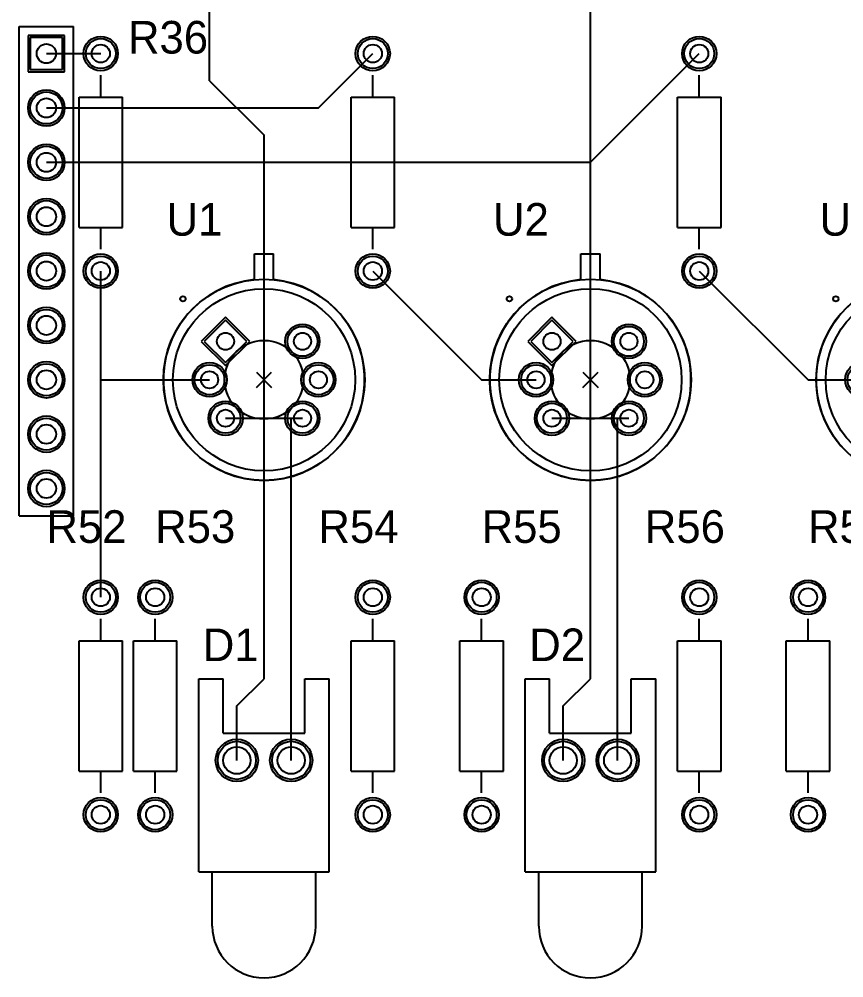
# Model space of a CAD drawing. Extents: x 0.2 to 21.7, y 0.2 to 7.8.
# Drawn here: x 2.85 to 4.366, y 2.1 to 3.863 of the extents above; entities that cross this region are included whole.
import ezdxf

# ---------------------------------------------------------------- set-up
doc = ezdxf.new("R2010")
doc.units = 0
doc.layers.get('0').update_dxf_attribs({"linetype": 'CONTINUOUS'})
for name, color, linetype in [('BOTTOMLAYER', 5, 'CONTINUOUS'), ('BOTTOMSOLDER', 6, 'CONTINUOUS'), ('MECHANICAL13', 56, 'CONTINUOUS'), ('MECHANICAL15', 56, 'CONTINUOUS'), ('MULTILAYER', 9, 'CONTINUOUS'), ('PADHOLE', 156, 'CONTINUOUS'), ('TOPLAYER', 1, 'CONTINUOUS'), ('TOPOVERLAY', 2, 'CONTINUOUS'), ('TOPSOLDER', 216, 'CONTINUOUS')]:
    doc.layers.add(name, color=color, linetype=linetype)

# ---------------------------------------------------------------- blocks, each defined once
blk = doc.blocks.new('LED_0_16')
at = {"layer": 'BOTTOMLAYER'}
for centre in [(-0.05, 0), (0.05, 0)]:
    blk.add_circle(centre, 0.035, dxfattribs=at)
at = {"layer": 'BOTTOMSOLDER'}
for centre in [(-0.05, 0), (0.05, 0)]:
    blk.add_circle(centre, 0.039, dxfattribs=at)
at = {"layer": 'MULTILAYER'}
for centre in [(-0.05, 0), (0.05, 0)]:
    blk.add_circle(centre, 0.035, dxfattribs=at)
at = {"layer": 'PADHOLE'}
for centre in [(-0.05, 0), (0.05, 0)]:
    blk.add_circle(centre, 0.025, dxfattribs=at)
at = {"layer": 'TOPLAYER'}
for centre in [(-0.05, 0), (0.05, 0)]:
    blk.add_circle(centre, 0.035, dxfattribs=at)
at = {"layer": 'TOPOVERLAY'}
for p, q in [((-0.12, 0.15), (-0.075, 0.15)), ((-0.12, -0.205), (-0.12, 0.15)), ((-0.075, 0.05), (-0.075, 0.15)), ((0.075, 0.15), (0.12, 0.15)), ((0.075, 0.05), (0.075, 0.15)), ((0.12, -0.205), (0.12, 0.15)), ((-0.075, 0.05), (0.075, 0.05)), ((-0.12, -0.205), (0.12, -0.205)), ((-0.095, -0.305), (-0.095, -0.205)), ((0.095, -0.305), (0.095, -0.205))]:
    blk.add_line(p, q, dxfattribs=at)
blk.add_arc((0, -0.305), 0.095, 180, 360, dxfattribs=at)
at = {"layer": 'TOPSOLDER'}
for centre in [(-0.05, 0), (0.05, 0)]:
    blk.add_circle(centre, 0.039, dxfattribs=at)
blk = doc.blocks.new('LED_0_17')
at = {"layer": 'BOTTOMLAYER'}
for centre in [(-0.05, 0), (0.05, 0)]:
    blk.add_circle(centre, 0.035, dxfattribs=at)
at = {"layer": 'BOTTOMSOLDER'}
for centre in [(-0.05, 0), (0.05, 0)]:
    blk.add_circle(centre, 0.039, dxfattribs=at)
at = {"layer": 'MULTILAYER'}
for centre in [(-0.05, 0), (0.05, 0)]:
    blk.add_circle(centre, 0.035, dxfattribs=at)
at = {"layer": 'PADHOLE'}
for centre in [(-0.05, 0), (0.05, 0)]:
    blk.add_circle(centre, 0.025, dxfattribs=at)
at = {"layer": 'TOPLAYER'}
for centre in [(-0.05, 0), (0.05, 0)]:
    blk.add_circle(centre, 0.035, dxfattribs=at)
at = {"layer": 'TOPOVERLAY'}
for p, q in [((-0.12, 0.15), (-0.075, 0.15)), ((-0.12, -0.205), (-0.12, 0.15)), ((-0.075, 0.05), (-0.075, 0.15)), ((0.075, 0.15), (0.12, 0.15)), ((0.075, 0.05), (0.075, 0.15)), ((0.12, -0.205), (0.12, 0.15)), ((-0.075, 0.05), (0.075, 0.05)), ((-0.12, -0.205), (0.12, -0.205)), ((-0.095, -0.305), (-0.095, -0.205)), ((0.095, -0.305), (0.095, -0.205))]:
    blk.add_line(p, q, dxfattribs=at)
blk.add_arc((0, -0.305), 0.095, 180, 360, dxfattribs=at)
at = {"layer": 'TOPSOLDER'}
for centre in [(-0.05, 0), (0.05, 0)]:
    blk.add_circle(centre, 0.039, dxfattribs=at)
blk = doc.blocks.new('AXIAL_0_4_100')
at = {"layer": 'BOTTOMLAYER'}
for centre in [(-0.2, 0), (0.2, 0)]:
    blk.add_circle(centre, 0.0276, dxfattribs=at)
at = {"layer": 'BOTTOMSOLDER'}
for centre in [(-0.2, 0), (0.2, 0)]:
    blk.add_circle(centre, 0.0316, dxfattribs=at)
at = {"layer": 'MULTILAYER'}
for centre in [(-0.2, 0), (0.2, 0)]:
    blk.add_circle(centre, 0.0276, dxfattribs=at)
at = {"layer": 'PADHOLE'}
for centre in [(-0.2, 0), (0.2, 0)]:
    blk.add_circle(centre, 0.0167, dxfattribs=at)
at = {"layer": 'TOPLAYER'}
for centre in [(-0.2, 0), (0.2, 0)]:
    blk.add_circle(centre, 0.0276, dxfattribs=at)
at = {"layer": 'TOPOVERLAY'}
for p, q in [((-0.12, 0.04), (0.12, 0.04)), ((-0.12, 0.04), (-0.12, -0.04)), ((0.12, 0.04), (0.12, -0.04)), ((-0.16, 0), (-0.12, 0)), ((0.12, 0), (0.16, 0)), ((-0.12, -0.04), (0.12, -0.04))]:
    blk.add_line(p, q, dxfattribs=at)
at = {"layer": 'TOPSOLDER'}
for centre in [(-0.2, 0), (0.2, 0)]:
    blk.add_circle(centre, 0.0316, dxfattribs=at)
blk = doc.blocks.new('AXIAL_0_4_101')
at = {"layer": 'BOTTOMLAYER'}
for centre in [(-0.2, 0), (0.2, 0)]:
    blk.add_circle(centre, 0.0276, dxfattribs=at)
at = {"layer": 'BOTTOMSOLDER'}
for centre in [(-0.2, 0), (0.2, 0)]:
    blk.add_circle(centre, 0.0316, dxfattribs=at)
at = {"layer": 'MULTILAYER'}
for centre in [(-0.2, 0), (0.2, 0)]:
    blk.add_circle(centre, 0.0276, dxfattribs=at)
at = {"layer": 'PADHOLE'}
for centre in [(-0.2, 0), (0.2, 0)]:
    blk.add_circle(centre, 0.0167, dxfattribs=at)
at = {"layer": 'TOPLAYER'}
for centre in [(-0.2, 0), (0.2, 0)]:
    blk.add_circle(centre, 0.0276, dxfattribs=at)
at = {"layer": 'TOPOVERLAY'}
for p, q in [((-0.12, 0.04), (0.12, 0.04)), ((-0.12, 0.04), (-0.12, -0.04)), ((0.12, 0.04), (0.12, -0.04)), ((-0.16, 0), (-0.12, 0)), ((0.12, 0), (0.16, 0)), ((-0.12, -0.04), (0.12, -0.04))]:
    blk.add_line(p, q, dxfattribs=at)
at = {"layer": 'TOPSOLDER'}
for centre in [(-0.2, 0), (0.2, 0)]:
    blk.add_circle(centre, 0.0316, dxfattribs=at)
blk = doc.blocks.new('AXIAL_0_4_102')
at = {"layer": 'BOTTOMLAYER'}
for centre in [(-0.2, 0), (0.2, 0)]:
    blk.add_circle(centre, 0.0276, dxfattribs=at)
at = {"layer": 'BOTTOMSOLDER'}
for centre in [(-0.2, 0), (0.2, 0)]:
    blk.add_circle(centre, 0.0316, dxfattribs=at)
at = {"layer": 'MULTILAYER'}
for centre in [(-0.2, 0), (0.2, 0)]:
    blk.add_circle(centre, 0.0276, dxfattribs=at)
at = {"layer": 'PADHOLE'}
for centre in [(-0.2, 0), (0.2, 0)]:
    blk.add_circle(centre, 0.0167, dxfattribs=at)
at = {"layer": 'TOPLAYER'}
for centre in [(-0.2, 0), (0.2, 0)]:
    blk.add_circle(centre, 0.0276, dxfattribs=at)
at = {"layer": 'TOPOVERLAY'}
for p, q in [((-0.12, 0.04), (0.12, 0.04)), ((-0.12, 0.04), (-0.12, -0.04)), ((0.12, 0.04), (0.12, -0.04)), ((-0.16, 0), (-0.12, 0)), ((0.12, 0), (0.16, 0)), ((-0.12, -0.04), (0.12, -0.04))]:
    blk.add_line(p, q, dxfattribs=at)
at = {"layer": 'TOPSOLDER'}
for centre in [(-0.2, 0), (0.2, 0)]:
    blk.add_circle(centre, 0.0316, dxfattribs=at)
blk = doc.blocks.new('AXIAL_0_4_116')
at = {"layer": 'BOTTOMLAYER'}
for centre in [(-0.2, 0), (0.2, 0)]:
    blk.add_circle(centre, 0.0276, dxfattribs=at)
at = {"layer": 'BOTTOMSOLDER'}
for centre in [(-0.2, 0), (0.2, 0)]:
    blk.add_circle(centre, 0.0316, dxfattribs=at)
at = {"layer": 'MULTILAYER'}
for centre in [(-0.2, 0), (0.2, 0)]:
    blk.add_circle(centre, 0.0276, dxfattribs=at)
at = {"layer": 'PADHOLE'}
for centre in [(-0.2, 0), (0.2, 0)]:
    blk.add_circle(centre, 0.0167, dxfattribs=at)
at = {"layer": 'TOPLAYER'}
for centre in [(-0.2, 0), (0.2, 0)]:
    blk.add_circle(centre, 0.0276, dxfattribs=at)
at = {"layer": 'TOPOVERLAY'}
for p, q in [((-0.12, 0.04), (0.12, 0.04)), ((-0.12, 0.04), (-0.12, -0.04)), ((0.12, 0.04), (0.12, -0.04)), ((-0.16, 0), (-0.12, 0)), ((0.12, 0), (0.16, 0)), ((-0.12, -0.04), (0.12, -0.04))]:
    blk.add_line(p, q, dxfattribs=at)
at = {"layer": 'TOPSOLDER'}
for centre in [(-0.2, 0), (0.2, 0)]:
    blk.add_circle(centre, 0.0316, dxfattribs=at)
blk = doc.blocks.new('AXIAL_0_4_117')
at = {"layer": 'BOTTOMLAYER'}
for centre in [(-0.2, 0), (0.2, 0)]:
    blk.add_circle(centre, 0.0276, dxfattribs=at)
at = {"layer": 'BOTTOMSOLDER'}
for centre in [(-0.2, 0), (0.2, 0)]:
    blk.add_circle(centre, 0.0316, dxfattribs=at)
at = {"layer": 'MULTILAYER'}
for centre in [(-0.2, 0), (0.2, 0)]:
    blk.add_circle(centre, 0.0276, dxfattribs=at)
at = {"layer": 'PADHOLE'}
for centre in [(-0.2, 0), (0.2, 0)]:
    blk.add_circle(centre, 0.0167, dxfattribs=at)
at = {"layer": 'TOPLAYER'}
for centre in [(-0.2, 0), (0.2, 0)]:
    blk.add_circle(centre, 0.0276, dxfattribs=at)
at = {"layer": 'TOPOVERLAY'}
for p, q in [((-0.12, 0.04), (0.12, 0.04)), ((-0.12, 0.04), (-0.12, -0.04)), ((0.12, 0.04), (0.12, -0.04)), ((-0.16, 0), (-0.12, 0)), ((0.12, 0), (0.16, 0)), ((-0.12, -0.04), (0.12, -0.04))]:
    blk.add_line(p, q, dxfattribs=at)
at = {"layer": 'TOPSOLDER'}
for centre in [(-0.2, 0), (0.2, 0)]:
    blk.add_circle(centre, 0.0316, dxfattribs=at)
blk = doc.blocks.new('AXIAL_0_4_118')
at = {"layer": 'BOTTOMLAYER'}
for centre in [(-0.2, 0), (0.2, 0)]:
    blk.add_circle(centre, 0.0276, dxfattribs=at)
at = {"layer": 'BOTTOMSOLDER'}
for centre in [(-0.2, 0), (0.2, 0)]:
    blk.add_circle(centre, 0.0316, dxfattribs=at)
at = {"layer": 'MULTILAYER'}
for centre in [(-0.2, 0), (0.2, 0)]:
    blk.add_circle(centre, 0.0276, dxfattribs=at)
at = {"layer": 'PADHOLE'}
for centre in [(-0.2, 0), (0.2, 0)]:
    blk.add_circle(centre, 0.0167, dxfattribs=at)
at = {"layer": 'TOPLAYER'}
for centre in [(-0.2, 0), (0.2, 0)]:
    blk.add_circle(centre, 0.0276, dxfattribs=at)
at = {"layer": 'TOPOVERLAY'}
for p, q in [((-0.12, 0.04), (0.12, 0.04)), ((-0.12, 0.04), (-0.12, -0.04)), ((0.12, 0.04), (0.12, -0.04)), ((-0.16, 0), (-0.12, 0)), ((0.12, 0), (0.16, 0)), ((-0.12, -0.04), (0.12, -0.04))]:
    blk.add_line(p, q, dxfattribs=at)
at = {"layer": 'TOPSOLDER'}
for centre in [(-0.2, 0), (0.2, 0)]:
    blk.add_circle(centre, 0.0316, dxfattribs=at)
blk = doc.blocks.new('AXIAL_0_4_119')
at = {"layer": 'BOTTOMLAYER'}
for centre in [(-0.2, 0), (0.2, 0)]:
    blk.add_circle(centre, 0.0276, dxfattribs=at)
at = {"layer": 'BOTTOMSOLDER'}
for centre in [(-0.2, 0), (0.2, 0)]:
    blk.add_circle(centre, 0.0316, dxfattribs=at)
at = {"layer": 'MULTILAYER'}
for centre in [(-0.2, 0), (0.2, 0)]:
    blk.add_circle(centre, 0.0276, dxfattribs=at)
at = {"layer": 'PADHOLE'}
for centre in [(-0.2, 0), (0.2, 0)]:
    blk.add_circle(centre, 0.0167, dxfattribs=at)
at = {"layer": 'TOPLAYER'}
for centre in [(-0.2, 0), (0.2, 0)]:
    blk.add_circle(centre, 0.0276, dxfattribs=at)
at = {"layer": 'TOPOVERLAY'}
for p, q in [((-0.12, 0.04), (0.12, 0.04)), ((-0.12, 0.04), (-0.12, -0.04)), ((0.12, 0.04), (0.12, -0.04)), ((-0.16, 0), (-0.12, 0)), ((0.12, 0), (0.16, 0)), ((-0.12, -0.04), (0.12, -0.04))]:
    blk.add_line(p, q, dxfattribs=at)
at = {"layer": 'TOPSOLDER'}
for centre in [(-0.2, 0), (0.2, 0)]:
    blk.add_circle(centre, 0.0316, dxfattribs=at)
blk = doc.blocks.new('AXIAL_0_4_120')
at = {"layer": 'BOTTOMLAYER'}
for centre in [(-0.2, 0), (0.2, 0)]:
    blk.add_circle(centre, 0.0276, dxfattribs=at)
at = {"layer": 'BOTTOMSOLDER'}
for centre in [(-0.2, 0), (0.2, 0)]:
    blk.add_circle(centre, 0.0316, dxfattribs=at)
at = {"layer": 'MULTILAYER'}
for centre in [(-0.2, 0), (0.2, 0)]:
    blk.add_circle(centre, 0.0276, dxfattribs=at)
at = {"layer": 'PADHOLE'}
for centre in [(-0.2, 0), (0.2, 0)]:
    blk.add_circle(centre, 0.0167, dxfattribs=at)
at = {"layer": 'TOPLAYER'}
for centre in [(-0.2, 0), (0.2, 0)]:
    blk.add_circle(centre, 0.0276, dxfattribs=at)
at = {"layer": 'TOPOVERLAY'}
for p, q in [((-0.12, 0.04), (0.12, 0.04)), ((-0.12, 0.04), (-0.12, -0.04)), ((0.12, 0.04), (0.12, -0.04)), ((-0.16, 0), (-0.12, 0)), ((0.12, 0), (0.16, 0)), ((-0.12, -0.04), (0.12, -0.04))]:
    blk.add_line(p, q, dxfattribs=at)
at = {"layer": 'TOPSOLDER'}
for centre in [(-0.2, 0), (0.2, 0)]:
    blk.add_circle(centre, 0.0316, dxfattribs=at)
blk = doc.blocks.new('AXIAL_0_4_121')
at = {"layer": 'BOTTOMLAYER'}
for centre in [(-0.2, 0), (0.2, 0)]:
    blk.add_circle(centre, 0.0276, dxfattribs=at)
at = {"layer": 'BOTTOMSOLDER'}
for centre in [(-0.2, 0), (0.2, 0)]:
    blk.add_circle(centre, 0.0316, dxfattribs=at)
at = {"layer": 'MULTILAYER'}
for centre in [(-0.2, 0), (0.2, 0)]:
    blk.add_circle(centre, 0.0276, dxfattribs=at)
at = {"layer": 'PADHOLE'}
for centre in [(-0.2, 0), (0.2, 0)]:
    blk.add_circle(centre, 0.0167, dxfattribs=at)
at = {"layer": 'TOPLAYER'}
for centre in [(-0.2, 0), (0.2, 0)]:
    blk.add_circle(centre, 0.0276, dxfattribs=at)
at = {"layer": 'TOPOVERLAY'}
for p, q in [((-0.12, 0.04), (0.12, 0.04)), ((-0.12, 0.04), (-0.12, -0.04)), ((0.12, 0.04), (0.12, -0.04)), ((-0.16, 0), (-0.12, 0)), ((0.12, 0), (0.16, 0)), ((-0.12, -0.04), (0.12, -0.04))]:
    blk.add_line(p, q, dxfattribs=at)
at = {"layer": 'TOPSOLDER'}
for centre in [(-0.2, 0), (0.2, 0)]:
    blk.add_circle(centre, 0.0316, dxfattribs=at)
blk = doc.blocks.new('H06C_165')
at = {"layer": 'BOTTOMLAYER'}
for p, q in [((-0.127559, 0.027559), (-0.127559, -0.027559)), ((-0.072441, 0.027559), (-0.127559, 0.027559)), ((-0.072441, -0.027559), (-0.072441, 0.027559)), ((-0.127559, -0.027559), (-0.072441, -0.027559))]:
    blk.add_line(p, q, dxfattribs=at)
for centre in [(0, 0.1), (0.070711, 0.070711), (0.1, 0), (-0.070711, -0.070711), (0, -0.1)]:
    blk.add_circle(centre, 0.027559, dxfattribs=at)
at = {"layer": 'BOTTOMSOLDER'}
for p, q in [((-0.131559, 0.031559), (-0.131559, -0.031559)), ((-0.068441, 0.031559), (-0.131559, 0.031559)), ((-0.068441, -0.031559), (-0.068441, 0.031559)), ((-0.131559, -0.031559), (-0.068441, -0.031559))]:
    blk.add_line(p, q, dxfattribs=at)
for centre in [(0, 0.1), (0.070711, 0.070711), (0.1, 0), (-0.070711, -0.070711), (0, -0.1)]:
    blk.add_circle(centre, 0.031559, dxfattribs=at)
at = {"layer": 'MECHANICAL13'}
for radius in [0.185039, 0.16752, 0.072441]:
    blk.add_circle((0, 0), radius, dxfattribs=at)
at = {"layer": 'MECHANICAL15'}
for p, q in [((0, -0.019685), (0, 0.019685)), ((-0.019685, 0), (0.019685, 0))]:
    blk.add_line(p, q, dxfattribs=at)
at = {"layer": 'MULTILAYER'}
for p, q in [((-0.127559, 0.027559), (-0.127559, -0.027559)), ((-0.072441, 0.027559), (-0.127559, 0.027559)), ((-0.072441, -0.027559), (-0.072441, 0.027559)), ((-0.127559, -0.027559), (-0.072441, -0.027559))]:
    blk.add_line(p, q, dxfattribs=at)
for centre in [(0, 0.1), (0.070711, 0.070711), (0.1, 0), (-0.070711, -0.070711), (0, -0.1)]:
    blk.add_circle(centre, 0.027559, dxfattribs=at)
at = {"layer": 'PADHOLE'}
for centre in [(0, 0.1), (0.070711, 0.070711), (-0.1, 0), (0.1, 0), (-0.070711, -0.070711), (0, -0.1)]:
    blk.add_circle(centre, 0.015748, dxfattribs=at)
at = {"layer": 'TOPLAYER'}
for p, q in [((-0.127559, 0.027559), (-0.127559, -0.027559)), ((-0.072441, 0.027559), (-0.127559, 0.027559)), ((-0.072441, -0.027559), (-0.072441, 0.027559)), ((-0.127559, -0.027559), (-0.072441, -0.027559))]:
    blk.add_line(p, q, dxfattribs=at)
for centre in [(0, 0.1), (0.070711, 0.070711), (0.1, 0), (-0.070711, -0.070711), (0, -0.1)]:
    blk.add_circle(centre, 0.027559, dxfattribs=at)
at = {"layer": 'TOPOVERLAY'}
for p, q in [((-0.176176, 0.151121), (-0.151121, 0.176176)), ((-0.117714, 0.142769), (-0.151121, 0.176176)), ((-0.142769, 0.117714), (-0.176176, 0.151121))]:
    blk.add_line(p, q, dxfattribs=at)
blk.add_circle((-0.21063, 0), 0.004921, dxfattribs=at)
blk.add_arc((0, 0), 0.185039, -219.506, -230.494, dxfattribs=at)
at = {"layer": 'TOPSOLDER'}
for p, q in [((-0.131559, 0.031559), (-0.131559, -0.031559)), ((-0.068441, 0.031559), (-0.131559, 0.031559)), ((-0.068441, -0.031559), (-0.068441, 0.031559)), ((-0.131559, -0.031559), (-0.068441, -0.031559))]:
    blk.add_line(p, q, dxfattribs=at)
for centre in [(0, 0.1), (0.070711, 0.070711), (0.1, 0), (-0.070711, -0.070711), (0, -0.1)]:
    blk.add_circle(centre, 0.031559, dxfattribs=at)
blk = doc.blocks.new('H06C_166')
at = {"layer": 'BOTTOMLAYER'}
for p, q in [((-0.127559, 0.027559), (-0.127559, -0.027559)), ((-0.072441, 0.027559), (-0.127559, 0.027559)), ((-0.072441, -0.027559), (-0.072441, 0.027559)), ((-0.127559, -0.027559), (-0.072441, -0.027559))]:
    blk.add_line(p, q, dxfattribs=at)
for centre in [(0, 0.1), (0.070711, 0.070711), (0.1, 0), (-0.070711, -0.070711), (0, -0.1)]:
    blk.add_circle(centre, 0.027559, dxfattribs=at)
at = {"layer": 'BOTTOMSOLDER'}
for p, q in [((-0.131559, 0.031559), (-0.131559, -0.031559)), ((-0.068441, 0.031559), (-0.131559, 0.031559)), ((-0.068441, -0.031559), (-0.068441, 0.031559)), ((-0.131559, -0.031559), (-0.068441, -0.031559))]:
    blk.add_line(p, q, dxfattribs=at)
for centre in [(0, 0.1), (0.070711, 0.070711), (0.1, 0), (-0.070711, -0.070711), (0, -0.1)]:
    blk.add_circle(centre, 0.031559, dxfattribs=at)
at = {"layer": 'MECHANICAL13'}
for radius in [0.185039, 0.16752, 0.072441]:
    blk.add_circle((0, 0), radius, dxfattribs=at)
at = {"layer": 'MECHANICAL15'}
for p, q in [((0, -0.019685), (0, 0.019685)), ((-0.019685, 0), (0.019685, 0))]:
    blk.add_line(p, q, dxfattribs=at)
at = {"layer": 'MULTILAYER'}
for p, q in [((-0.127559, 0.027559), (-0.127559, -0.027559)), ((-0.072441, 0.027559), (-0.127559, 0.027559)), ((-0.072441, -0.027559), (-0.072441, 0.027559)), ((-0.127559, -0.027559), (-0.072441, -0.027559))]:
    blk.add_line(p, q, dxfattribs=at)
for centre in [(0, 0.1), (0.070711, 0.070711), (0.1, 0), (-0.070711, -0.070711), (0, -0.1)]:
    blk.add_circle(centre, 0.027559, dxfattribs=at)
at = {"layer": 'PADHOLE'}
for centre in [(0, 0.1), (0.070711, 0.070711), (-0.1, 0), (0.1, 0), (-0.070711, -0.070711), (0, -0.1)]:
    blk.add_circle(centre, 0.015748, dxfattribs=at)
at = {"layer": 'TOPLAYER'}
for p, q in [((-0.127559, 0.027559), (-0.127559, -0.027559)), ((-0.072441, 0.027559), (-0.127559, 0.027559)), ((-0.072441, -0.027559), (-0.072441, 0.027559)), ((-0.127559, -0.027559), (-0.072441, -0.027559))]:
    blk.add_line(p, q, dxfattribs=at)
for centre in [(0, 0.1), (0.070711, 0.070711), (0.1, 0), (-0.070711, -0.070711), (0, -0.1)]:
    blk.add_circle(centre, 0.027559, dxfattribs=at)
at = {"layer": 'TOPOVERLAY'}
for p, q in [((-0.176176, 0.151121), (-0.151121, 0.176176)), ((-0.117714, 0.142769), (-0.151121, 0.176176)), ((-0.142769, 0.117714), (-0.176176, 0.151121))]:
    blk.add_line(p, q, dxfattribs=at)
blk.add_circle((-0.21063, 0), 0.004921, dxfattribs=at)
blk.add_arc((0, 0), 0.185039, -219.506, -230.494, dxfattribs=at)
at = {"layer": 'TOPSOLDER'}
for p, q in [((-0.131559, 0.031559), (-0.131559, -0.031559)), ((-0.068441, 0.031559), (-0.131559, 0.031559)), ((-0.068441, -0.031559), (-0.068441, 0.031559)), ((-0.131559, -0.031559), (-0.068441, -0.031559))]:
    blk.add_line(p, q, dxfattribs=at)
for centre in [(0, 0.1), (0.070711, 0.070711), (0.1, 0), (-0.070711, -0.070711), (0, -0.1)]:
    blk.add_circle(centre, 0.031559, dxfattribs=at)
blk = doc.blocks.new('H06C_167')
at = {"layer": 'BOTTOMLAYER'}
for p, q in [((-0.127559, 0.027559), (-0.127559, -0.027559)), ((-0.072441, 0.027559), (-0.127559, 0.027559)), ((-0.072441, -0.027559), (-0.072441, 0.027559)), ((-0.127559, -0.027559), (-0.072441, -0.027559))]:
    blk.add_line(p, q, dxfattribs=at)
for centre in [(0, 0.1), (0.070711, 0.070711), (0.1, 0), (-0.070711, -0.070711), (0, -0.1)]:
    blk.add_circle(centre, 0.027559, dxfattribs=at)
at = {"layer": 'BOTTOMSOLDER'}
for p, q in [((-0.131559, 0.031559), (-0.131559, -0.031559)), ((-0.068441, 0.031559), (-0.131559, 0.031559)), ((-0.068441, -0.031559), (-0.068441, 0.031559)), ((-0.131559, -0.031559), (-0.068441, -0.031559))]:
    blk.add_line(p, q, dxfattribs=at)
for centre in [(0, 0.1), (0.070711, 0.070711), (0.1, 0), (-0.070711, -0.070711), (0, -0.1)]:
    blk.add_circle(centre, 0.031559, dxfattribs=at)
at = {"layer": 'MECHANICAL13'}
for radius in [0.185039, 0.16752, 0.072441]:
    blk.add_circle((0, 0), radius, dxfattribs=at)
at = {"layer": 'MECHANICAL15'}
for p, q in [((0, -0.019685), (0, 0.019685)), ((-0.019685, 0), (0.019685, 0))]:
    blk.add_line(p, q, dxfattribs=at)
at = {"layer": 'MULTILAYER'}
for p, q in [((-0.127559, 0.027559), (-0.127559, -0.027559)), ((-0.072441, 0.027559), (-0.127559, 0.027559)), ((-0.072441, -0.027559), (-0.072441, 0.027559)), ((-0.127559, -0.027559), (-0.072441, -0.027559))]:
    blk.add_line(p, q, dxfattribs=at)
for centre in [(0, 0.1), (0.070711, 0.070711), (0.1, 0), (-0.070711, -0.070711), (0, -0.1)]:
    blk.add_circle(centre, 0.027559, dxfattribs=at)
at = {"layer": 'PADHOLE'}
for centre in [(0, 0.1), (0.070711, 0.070711), (-0.1, 0), (0.1, 0), (-0.070711, -0.070711), (0, -0.1)]:
    blk.add_circle(centre, 0.015748, dxfattribs=at)
at = {"layer": 'TOPLAYER'}
for p, q in [((-0.127559, 0.027559), (-0.127559, -0.027559)), ((-0.072441, 0.027559), (-0.127559, 0.027559)), ((-0.072441, -0.027559), (-0.072441, 0.027559)), ((-0.127559, -0.027559), (-0.072441, -0.027559))]:
    blk.add_line(p, q, dxfattribs=at)
for centre in [(0, 0.1), (0.070711, 0.070711), (0.1, 0), (-0.070711, -0.070711), (0, -0.1)]:
    blk.add_circle(centre, 0.027559, dxfattribs=at)
at = {"layer": 'TOPOVERLAY'}
for p, q in [((-0.176176, 0.151121), (-0.151121, 0.176176)), ((-0.117714, 0.142769), (-0.151121, 0.176176)), ((-0.142769, 0.117714), (-0.176176, 0.151121))]:
    blk.add_line(p, q, dxfattribs=at)
blk.add_circle((-0.21063, 0), 0.004921, dxfattribs=at)
blk.add_arc((0, 0), 0.185039, -219.506, -230.494, dxfattribs=at)
at = {"layer": 'TOPSOLDER'}
for p, q in [((-0.131559, 0.031559), (-0.131559, -0.031559)), ((-0.068441, 0.031559), (-0.131559, 0.031559)), ((-0.068441, -0.031559), (-0.068441, 0.031559)), ((-0.131559, -0.031559), (-0.068441, -0.031559))]:
    blk.add_line(p, q, dxfattribs=at)
for centre in [(0, 0.1), (0.070711, 0.070711), (0.1, 0), (-0.070711, -0.070711), (0, -0.1)]:
    blk.add_circle(centre, 0.031559, dxfattribs=at)
blk = doc.blocks.new('HDR1X9_182')
at = {"layer": 'BOTTOMLAYER'}
for p, q in [((-0.029528, 0.029528), (-0.029528, -0.029528)), ((0.029528, 0.029528), (-0.029528, 0.029528)), ((0.029528, -0.029528), (0.029528, 0.029528)), ((-0.029528, -0.029528), (0.029528, -0.029528))]:
    blk.add_line(p, q, dxfattribs=at)
for centre in [(0.1, 0), (0.2, 0), (0.3, 0), (0.4, 0), (0.5, 0), (0.6, 0), (0.7, 0), (0.8, 0)]:
    blk.add_circle(centre, 0.029528, dxfattribs=at)
at = {"layer": 'BOTTOMSOLDER'}
for p, q in [((-0.033528, 0.033528), (-0.033528, -0.033528)), ((0.033528, 0.033528), (-0.033528, 0.033528)), ((0.033528, -0.033528), (0.033528, 0.033528)), ((-0.033528, -0.033528), (0.033528, -0.033528))]:
    blk.add_line(p, q, dxfattribs=at)
for centre in [(0.1, 0), (0.2, 0), (0.3, 0), (0.4, 0), (0.5, 0), (0.6, 0), (0.7, 0), (0.8, 0)]:
    blk.add_circle(centre, 0.033528, dxfattribs=at)
at = {"layer": 'MULTILAYER'}
for p, q in [((-0.029528, 0.029528), (-0.029528, -0.029528)), ((0.029528, 0.029528), (-0.029528, 0.029528)), ((0.029528, -0.029528), (0.029528, 0.029528)), ((-0.029528, -0.029528), (0.029528, -0.029528))]:
    blk.add_line(p, q, dxfattribs=at)
for centre in [(0.1, 0), (0.2, 0), (0.3, 0), (0.4, 0), (0.5, 0), (0.6, 0), (0.7, 0), (0.8, 0)]:
    blk.add_circle(centre, 0.029528, dxfattribs=at)
at = {"layer": 'PADHOLE'}
for centre in [(0, 0), (0.1, 0), (0.2, 0), (0.3, 0), (0.4, 0), (0.5, 0), (0.6, 0), (0.7, 0), (0.8, 0)]:
    blk.add_circle(centre, 0.017717, dxfattribs=at)
at = {"layer": 'TOPLAYER'}
for p, q in [((-0.029528, 0.029528), (-0.029528, -0.029528)), ((0.029528, 0.029528), (-0.029528, 0.029528)), ((0.029528, -0.029528), (0.029528, 0.029528)), ((-0.029528, -0.029528), (0.029528, -0.029528))]:
    blk.add_line(p, q, dxfattribs=at)
for centre in [(0.1, 0), (0.2, 0), (0.3, 0), (0.4, 0), (0.5, 0), (0.6, 0), (0.7, 0), (0.8, 0)]:
    blk.add_circle(centre, 0.029528, dxfattribs=at)
at = {"layer": 'TOPOVERLAY'}
for p, q in [((0.85, 0.05), (-0.05, 0.05)), ((-0.05, -0.05), (-0.05, 0.05)), ((0.85, -0.05), (0.85, 0.05)), ((0.85, -0.05), (-0.05, -0.05))]:
    blk.add_line(p, q, dxfattribs=at)
at = {"layer": 'TOPSOLDER'}
for p, q in [((-0.033528, 0.033528), (-0.033528, -0.033528)), ((0.033528, 0.033528), (-0.033528, 0.033528)), ((0.033528, -0.033528), (0.033528, 0.033528)), ((-0.033528, -0.033528), (0.033528, -0.033528))]:
    blk.add_line(p, q, dxfattribs=at)
for centre in [(0.1, 0), (0.2, 0), (0.3, 0), (0.4, 0), (0.5, 0), (0.6, 0), (0.7, 0), (0.8, 0)]:
    blk.add_circle(centre, 0.033528, dxfattribs=at)

msp = doc.modelspace()

# ---------------------------------------------------------------- linework, layer by layer
at = {"layer": 'BOTTOMLAYER'}
for p, q in [((2.9, 3.8), (3, 3.8)), ((3.4, 3.7), (3.5, 3.8)), ((3.9, 3.6), (4.1, 3.8)), ((2.9, 3.7), (3.4, 3.7)), ((2.9, 3.6), (3.9, 3.6)), ((3, 3.2), (3, 3.4)), ((3.5, 3.4), (3.7, 3.2)), ((4.1, 3.4), (4.3, 3.2)), ((3, 3.2), (3.2, 3.2)), ((3, 2.8), (3, 3.2)), ((3.7, 3.2), (3.8, 3.2)), ((4.3, 3.2), (4.4, 3.2)), ((3.2293, 3.1293), (3.35, 3.1293)), ((3.35, 2.5), (3.35, 3.1293)), ((3.35, 3.1293), (3.3707, 3.1293)), ((3.8293, 3.1293), (3.95, 3.1293)), ((3.95, 2.5), (3.95, 3.1293)), ((3.95, 3.1293), (3.9707, 3.1293))]:
    msp.add_line(p, q, dxfattribs=at)
at = {"layer": 'TOPLAYER'}
for p, q in [((3.2, 3.75), (3.2, 4.05)), ((3.9, 2.65), (3.9, 4.05)), ((3.2, 3.75), (3.3, 3.65)), ((3.3, 2.65), (3.3, 3.65)), ((3.25, 2.6), (3.3, 2.65)), ((3.85, 2.6), (3.9, 2.65)), ((3.25, 2.5), (3.25, 2.6)), ((3.85, 2.5), (3.85, 2.6))]:
    msp.add_line(p, q, dxfattribs=at)

# ---------------------------------------------------------------- block references
for name, p, rotation in [('HDR1X9_182', (2.9, 3.8), 270), ('AXIAL_0_4_100', (3, 3.6), 90), ('AXIAL_0_4_101', (3.5, 3.6), 90), ('AXIAL_0_4_102', (4.1, 3.6), 90), ('H06C_165', (3.3, 3.2), 315), ('H06C_166', (3.9, 3.2), 315), ('H06C_167', (4.5, 3.2), 315), ('AXIAL_0_4_116', (3, 2.6), 90), ('AXIAL_0_4_117', (3.1, 2.6), 90), ('AXIAL_0_4_118', (3.5, 2.6), 90), ('AXIAL_0_4_119', (3.7, 2.6), 90), ('AXIAL_0_4_120', (4.1, 2.6), 90), ('AXIAL_0_4_121', (4.3, 2.6), 90)]:
    msp.add_blockref(name, p, dxfattribs=dict(rotation=rotation))
for name, p in [('LED_0_16', (3.3, 2.5)), ('LED_0_17', (3.9, 2.5))]:
    msp.add_blockref(name, p)

# ---------------------------------------------------------------- texts
at = {"layer": 'TOPOVERLAY'}
for s, p in [('R36', (3.05, 3.8)), ('U1', (3.121, 3.465)), ('U2', (3.721, 3.465)), ('U3', (4.321, 3.465)), ('R52', (2.9, 2.9)), ('R53', (3.1, 2.9)), ('R54', (3.4, 2.9)), ('R55', (3.7, 2.9)), ('R56', (4, 2.9)), ('R57', (4.3, 2.9)), ('D1', (3.1875, 2.6825)), ('D2', (3.7875, 2.6825))]:
    msp.add_text(s, height=0.06, dxfattribs=at).set_placement(p)

doc.saveas('drawing.dxf')
